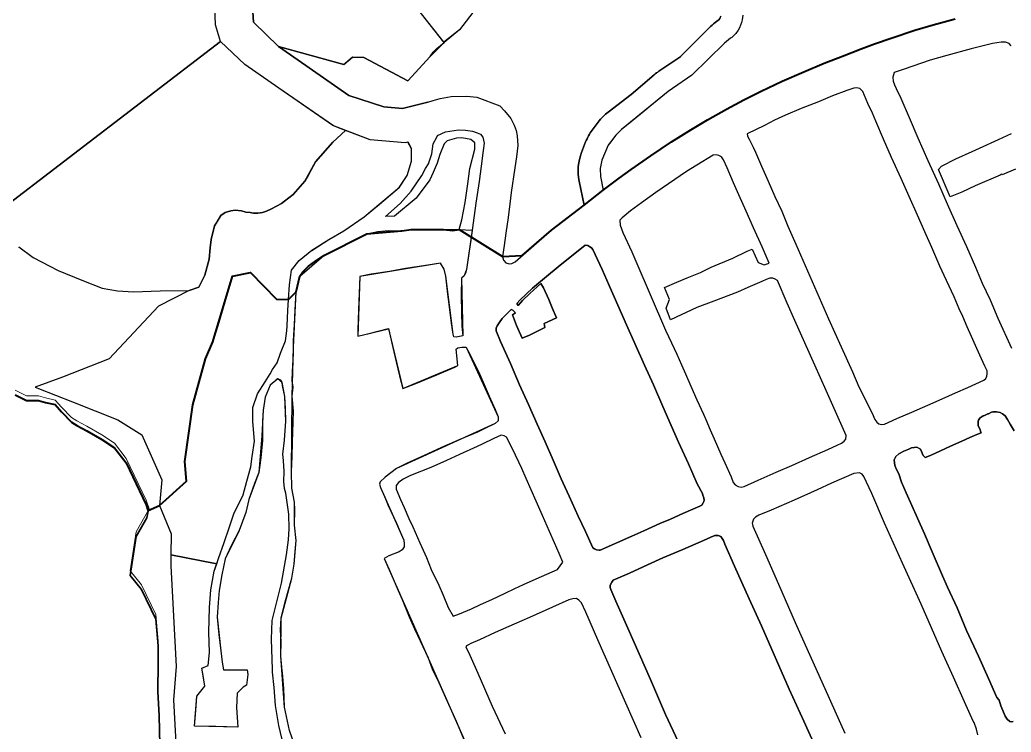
# Model space of a CAD drawing. Header units: inches. Extents: x 227962 to 457752, y 540021 to 3042353.
# Drawn here: x 228196.4 to 228605.7, y 542315.9 to 542609.9 of the extents above; entities that cross this region are included whole.
import ezdxf

# ---------------------------------------------------------------- set-up
doc = ezdxf.new("R2010")
doc.units = ezdxf.units.IN
doc.header["$MEASUREMENT"] = 0
for name, color, linetype, lineweight in [('Agriculture Precinct', 82, 'Continuous', 25), ('Green zone', 84, 'Continuous', 25), ('Institution Precinct', 150, 'Continuous', 30), ('LAP Boundary', 10, 'Continuous', 40), ('Service Precinct', 241, 'Continuous', 30), ('Surveyed_Boundary', 212, 'Continuous', 35), ('Urban Core Precinct', 11, 'Continuous', 30), ('UV-1', 210, 'Continuous', 30), ('UV-2', 31, 'Continuous', 25), ('Z_ proposed road layer', 7, 'Continuous', 30)]:
    doc.layers.add(name, color=color, linetype=linetype, lineweight=lineweight)
doc.layers.add('Precinct_Riverfront', color=7, linetype='Continuous', lineweight=9, true_color=0xf1c1f1)
doc.layers.add('Valley of Flowers', color=95, linetype='Continuous', lineweight=30, transparency=0.5)

msp = doc.modelspace()

# ---------------------------------------------------------------- linework, layer by layer
at = {"layer": 'Agriculture Precinct'}
msp.add_lwpolyline([(228291.35, 542632.8), (228292.89, 542608.95), (228303.16, 542598.89), (228330.21, 542591.5), (228333.76, 542594.42), (228338.43, 542594.35), (228356.62, 542584.76), (228365.87, 542594.79), (228367.1, 542596.56), (228368.62, 542598.07), (228371.55, 542600.48), (228360.75, 542614.22)], dxfattribs=at)
at = {"layer": 'Green zone'}
msp.add_lwpolyline([(228585.69, 542487.42), (228584.23, 542490.62), (228582.1, 542495.56), (228578.99, 542502.25), (228576.29, 542508.28), (228572.94, 542515.87), (228570.03, 542522.42), (228567.01, 542529.27), (228563.58, 542536.95), (228560.22, 542544.38), (228556.32, 542553.1), (228553.01, 542560.59), (228549.75, 542568.1), (228548.5, 542571.35), (228546.51, 542575.41), (228544.48, 542580.27), (228543.26, 542581.58), (228541.9, 542581.83), (228540.68, 542581.73), (228537.91, 542580.74), (228531.96, 542578.52), (228526.13, 542576.1), (228518.97, 542573.33), (228512.54, 542570.49), (228508.04, 542568.45), (228503.87, 542566.28), (228496.71, 542562.77), (228496.77, 542561.82), (228497.49, 542560.57), (228499.13, 542557.27), (228500.12, 542555.21), (228502.56, 542549.45), (228505.3, 542543.27), (228508.13, 542537.01), (228510.94, 542530.87), (228513.52, 542524.74), (228516.84, 542517.28), (228520.68, 542508.55), (228530.27, 542486.46), (228535.56, 542474.92), (228540.19, 542464.57), (228542.8, 542458.43), (228548.25, 542447.49), (228549.46, 542444.88), (228550.18, 542443.86), (228551.12, 542443.2), (228552.17, 542442.89), (228553.35, 542443.05), (228558.49, 542445.3), (228564.65, 542447.91), (228571.34, 542450.89), (228577.18, 542453.48), (228582.69, 542455.92), (228587.77, 542458.18), (228594.35, 542461.23), (228595.17, 542461.9), (228595.69, 542462.78), (228595.79, 542463.79), (228595.73, 542465.04), (228594.77, 542467), (228592.8, 542471.46), (228591.03, 542475.5), (228589.34, 542479.14), (228587.47, 542483.22)], close=True, dxfattribs=at)
msp.add_lwpolyline([(228606.89, 542440.22), (228605.34, 542443.06), (228604.2, 542444.91), (228603.18, 542446.42), (228602.07, 542447.26), (228601.2, 542447.82), (228599.67, 542448.07), (228598.18, 542448.08), (228597.54, 542447.93), (228596.37, 542447.33), (228596.03, 542447.22), (228594.47, 542446.51), (228594.17, 542446.47), (228592.74, 542445.48), (228592.18, 542444.64), (228592.06, 542444.22), (228592.01, 542443.43), (228592.11, 542442.3), (228592.7, 542441.07), (228593.21, 542439.65), (228593.32, 542439.5), (228591.57, 542438.76), (228588.66, 542437.52), (228585.39, 542436.04), (228580.65, 542433.9), (228574.46, 542431.07), (228572.04, 542429.94), (228570.2, 542429.22), (228569.31, 542430.14), (228568.28, 542432.7), (228566.81, 542433.49), (228564.6, 542433.27), (228563.4, 542432.75), (228561.43, 542431.81), (228559.37, 542430.8), (228558.08, 542429.65), (228557.36, 542428.27), (228557.66, 542425.92), (228558.32, 542424.27), (228559.3, 542422.49), (228560.44, 542419.12), (228562.37, 542414.63), (228567.04, 542404.24), (228569.86, 542397.77), (228573.08, 542390.39), (228577.37, 542380.4), (228579.47, 542375.81), (228583.41, 542367.27), (228587.26, 542357.9), (228592.24, 542347.2), (228596.29, 542338.06), (228599.76, 542330.21), (228600.78, 542329.13), (228601.47, 542326.82), (228602.24, 542324.9), (228603.21, 542322.56), (228604.08, 542321.22), (228605.13, 542320.32), (228605.67, 542320.2), (228606.48, 542320.26)], dxfattribs=at)
at = {"layer": 'Institution Precinct'}
for points in [[(228084.31, 542625.88), (228104.87, 542586.46), (228131.4, 542598.29), (228139.4, 542588.09), (228151.88, 542571.32), (228163.94, 542556.29), (228178.53, 542538.08), (228185.35, 542529.07), (228279.23, 542600.91), (228277.18, 542607.83), (228276.65, 542623.04)], [(228196.05, 542516.15), (228201.98, 542511.75), (228212.3, 542506.49), (228221.95, 542502.42), (228230.42, 542499.2), (228236.68, 542498.01), (228243.29, 542497.67), (228254.29, 542498), (228266.32, 542498.17), (228270.3, 542499.59), (228272.84, 542504.47), (228274.56, 542511.14), (228275.03, 542515.72), (228275.39, 542519.22), (228276.79, 542524.8), (228277.84, 542526.55), (228279.41, 542529.1), (228281.13, 542530.35), (228283.56, 542531.1), (228285.36, 542531.26), (228286.68, 542531.18), (228287.88, 542531.08), (228289.78, 542530.55), (228291.44, 542530.35), (228292.9, 542530.06), (228294.68, 542530.06), (228296.58, 542530.41), (228298.29, 542530.93), (228300.33, 542531.94), (228304.5, 542534.03), (228305.74, 542534.99), (228309.27, 542537.73), (228314.03, 542543.28), (228318.53, 542551.22), (228325.68, 542559.42), (228330.92, 542564.19), (228328.7, 542565.04), (228325.87, 542566.11), (228303.34, 542581.71), (228289.37, 542591.43), (228279.23, 542600.91), (228185.35, 542529.07)]]:
    msp.add_lwpolyline(points, dxfattribs=at)
at = {"layer": 'LAP Boundary'}
msp.add_lwpolyline([(228194.54, 542455.17), (228199.13, 542452.77), (228204.18, 542452.74), (228206.99, 542451.92), (228211.02, 542451.08), (228213.63, 542448.07), (228217.74, 542443.86), (228219.9, 542442.52), (228224.05, 542440.27), (228230.29, 542436.72), (228235.53, 542433.26), (228240.37, 542427.01), (228248.52, 542409.7), (228249.39, 542407.32), (228254.1, 542409.39), (228265.24, 542419.44), (228264.47, 542427.67), (228267.86, 542451.05), (228273.11, 542470.03), (228276.16, 542476.94), (228284.21, 542504.07), (228291.63, 542505.55), (228302.44, 542494.53), (228307.3, 542494.4), (228310.51, 542497.59), (228312.03, 542504.02), (228313.31, 542505.88), (228315.62, 542508.15), (228318.57, 542510.45), (228321.95, 542512.62), (228339.65, 542521.57), (228354.13, 542522.81), (228358.04, 542523.38), (228371.31, 542523.37), (228375.23, 542522.9), (228377.85, 542523.29), (228395.65, 542512.19), (228403.8, 542512.58), (228415.98, 542523.05), (228429.35, 542533.42), (228437.29, 542539.55), (228443.86, 542544.47), (228448.83, 542548.17), (228456.94, 542553.77), (228465.47, 542559.51), (228473.47, 542564.51), (228480.34, 542568.65), (228488.23, 542573.06), (228495.28, 542576.85), (228502.52, 542580.46), (228511.17, 542584.57), (228520.11, 542588.47), (228528.49, 542591.95), (228536, 542594.86), (228543.75, 542597.93), (228549.32, 542600.02), (228556.15, 542602.35), (228565.85, 542605.54), (228573.54, 542607.77), (228582.61, 542610.26)], dxfattribs=at)
at = {"layer": 'Precinct_Riverfront'}
for points in [[(228263.58, 542260.55), (228259.91, 542329.18), (228260.97, 542343.03), (228258.72, 542384.55), (228258.9, 542397.75), (228254.1, 542409.39), (228255.09, 542420.05), (228246.83, 542438.62), (228236.92, 542444.81), (228218.18, 542452.25), (228204.11, 542457.71), (228202.7, 542458.26), (228214.07, 542462.42), (228233.28, 542470.03), (228253.7, 542491.64), (228266.32, 542498.17), (228254.29, 542498), (228243.29, 542497.67), (228236.68, 542498.01), (228230.42, 542499.2), (228221.95, 542502.42), (228212.3, 542506.49), (228201.98, 542511.75), (228196.05, 542516.15)], [(228194.54, 542457.08), (228199.13, 542454.67), (228204.18, 542454.64), (228206.99, 542453.83), (228211.02, 542452.98), (228213.63, 542449.97), (228217.74, 542445.76), (228219.9, 542444.42), (228224.05, 542442.18), (228230.29, 542438.63), (228235.53, 542435.17), (228240.37, 542428.91), (228248.52, 542411.6), (228249.81, 542408.07), (228244.48, 542398.58), (228242.03, 542382.51), (228246.69, 542376.69), (228252.59, 542364.5), (228253.46, 542353.5), (228253.46, 542346.45), (228253.38, 542334.39), (228253.99, 542324.73), (228254.35, 542306.38)]]:
    msp.add_lwpolyline(points, dxfattribs=at)
at = {"layer": 'Service Precinct'}
msp.add_lwpolyline([(228292.66, 542444.1), (228292.6, 542449.86), (228294.51, 542455.55), (228297.74, 542460.5), (228299.77, 542463.85), (228300.69, 542465.56), (228302.65, 542468.29), (228304.06, 542472.28), (228306.08, 542477.39), (228306.66, 542481.57), (228306.72, 542483.62), (228307.05, 542489.89), (228307.3, 542494.4), (228302.44, 542494.53), (228297.14, 542499.94), (228291.64, 542505.54), (228284.21, 542504.07), (228278.54, 542484.97), (228276.16, 542476.94), (228273.11, 542470.03), (228267.86, 542451.05), (228266.5, 542441.56), (228264.47, 542427.67), (228265.24, 542419.44), (228254.1, 542409.39), (228258.9, 542397.75), (228258.78, 542389.15), (228277.71, 542385.43), (228278.42, 542387.56), (228280.8, 542394.23), (228282.83, 542400.17), (228284.95, 542406.38), (228287.82, 542412.05), (228288.61, 542413.91), (228290.11, 542419.44), (228291.77, 542425.46), (228292.4, 542429.68), (228293.35, 542436.01)], close=True, dxfattribs=at)
at = {"layer": 'Surveyed_Boundary'}
msp.add_lwpolyline([(228194.54, 542455.17), (228199.13, 542452.77), (228204.18, 542452.74), (228206.99, 542451.92), (228211.02, 542451.08), (228213.63, 542448.07), (228217.74, 542443.86), (228219.9, 542442.52), (228224.05, 542440.27), (228230.29, 542436.72), (228235.53, 542433.26), (228240.37, 542427.01), (228248.52, 542409.7), (228249.45, 542407.14), (228248.79, 542404.34), (228244.48, 542396.68), (228242.03, 542380.61), (228246.69, 542374.79), (228252.59, 542362.6), (228253.46, 542351.6), (228253.46, 542344.54), (228253.38, 542332.48), (228253.99, 542322.82), (228254.35, 542304.47)], dxfattribs=at)
at = {"layer": 'Urban Core Precinct'}
for points in [[(228605.72, 542599.16), (228604.92, 542600.06), (228603.3, 542600.66), (228601.51, 542600.63), (228597.99, 542600.08), (228594.09, 542599.17), (228589.11, 542597.92), (228579.09, 542595.19), (228572.27, 542593.21), (228561.58, 542589.54), (228557.4, 542588.08), (228556.83, 542586.25), (228557.02, 542584.5), (228557.59, 542583.08), (228558.27, 542581.55), (228560.09, 542577.6), (228563.54, 542569.52), (228567.21, 542561.12), (228571.25, 542551.78), (228575.62, 542542.19), (228579.3, 542533.89), (228583.24, 542525.04), (228587.2, 542516.37), (228591.03, 542507.79), (228593.72, 542501.2), (228597.03, 542494.35), (228600.25, 542486.79), (228605.78, 542474.32)], [(228607.42, 542548.31), (228602.02, 542545.88), (228601.78, 542546.14), (228601.15, 542545.81), (228590.81, 542541.34), (228585.31, 542538.77), (228580.54, 542536.82), (228575.67, 542548.08), (228576.95, 542549.49), (228582.89, 542552.55), (228589.61, 542555.5), (228592.57, 542556.94), (228600.44, 542560.5), (228605.88, 542562.96)], [(228309.89, 542310.28), (228307.69, 542316.57), (228305.72, 542326.2), (228304.11, 542347.25), (228304.25, 542362.91), (228308.66, 542379.48), (228309.63, 542385.26), (228310.53, 542395.05), (228309.8, 542401.27), (228309.76, 542410.86), (228308.74, 542416.58), (228308.58, 542423.54), (228308.86, 542454.54), (228309.43, 542474.76), (228310.51, 542497.59), (228312.03, 542504.02), (228321.95, 542512.62), (228339.65, 542521.57), (228358.04, 542523.38), (228377.85, 542523.29), (228383.1, 542523.06), (228380.88, 542506.83), (228379.8, 542504.22), (228378.72, 542503.29), (228379.26, 542479.53), (228376.59, 542478.94), (228375.66, 542479), (228375.28, 542480.15), (228372.34, 542504.13), (228371.67, 542506.97), (228370.15, 542509.46), (228336.8, 542503.91), (228335.94, 542479.36), (228348.58, 542482.4), (228354.54, 542457.77), (228377.3, 542467.29), (228376.52, 542473.95), (228377.19, 542474.57), (228378.95, 542474.81), (228380.63, 542474.85), (228393.92, 542446.09), (228393.87, 542444.36), (228392.71, 542443.27), (228351.86, 542424.65), (228347.19, 542421.14), (228345.19, 542419.2), (228344.93, 542418.21), (228345.3, 542416.92), (228354.96, 542395.09), (228355.09, 542393.6), (228355.06, 542392.43), (228354.29, 542391.2), (228353.01, 542390.37), (228348.77, 542388.72), (228346.78, 542387.63), (228387.66, 542295.2)], [(228591.96, 542314.87), (228591.41, 542317.21), (228590.36, 542319.96), (228589.95, 542320.38), (228586.48, 542328.38), (228581.87, 542338.57), (228577.11, 542349.23), (228568.52, 542368.74), (228560.88, 542385.63), (228553.38, 542402.09), (228548.11, 542414.46), (228544.89, 542421.47), (228544.11, 542422.39), (228543.05, 542422.94), (228540.73, 542422.64), (228531.58, 542418.7), (228525.59, 542415.95), (228516.12, 542411.71), (228506.55, 542407.49), (228501.58, 542405.5), (228500.12, 542404.61), (228499.27, 542403.85), (228498.76, 542402.1), (228498.83, 542401.54), (228499.05, 542400.91), (228504.26, 542389.18), (228509.67, 542377.01), (228516.5, 542361.17), (228521.91, 542349.15), (228528.77, 542333.96), (228537.06, 542315.52)], [(228524.58, 542310.35), (228520.07, 542320.46), (228514.05, 542333.64), (228502.63, 542359.77), (228497.54, 542370.91), (228491.44, 542384.41), (228487.43, 542393.51), (228486.91, 542394.96), (228485.8, 542396.69), (228484.77, 542397.04), (228484.22, 542397.12), (228483.32, 542397.02), (228481.71, 542396.44), (228478.61, 542394.94), (228470.2, 542391.35), (228461.93, 542387.89), (228455.5, 542384.91), (228448.13, 542381.52), (228441.4, 542378.66), (228440.8, 542377.74), (228440.2, 542376.52), (228440.17, 542375.67), (228440.38, 542374.8), (228442.48, 542369.99), (228447.47, 542358.89), (228456.81, 542337.63), (228462.97, 542323.22), (228468.22, 542312.04)], [(228452.9, 542313.52), (228446.58, 542327.83), (228435.08, 542354.03), (228430.13, 542365.4), (228428.34, 542369.29), (228427.25, 542370.43), (228426.28, 542371.03), (228424.74, 542370.96), (228423.11, 542370.45), (228416.38, 542367.53), (228406.86, 542363.23), (228400.56, 542360.47), (228392.68, 542356.99), (228386.15, 542354.05), (228382.64, 542352.47), (228381.59, 542351.92), (228380.83, 542351.59), (228380.54, 542351.16), (228380.99, 542350.22), (228381.63, 542348.94), (228385.52, 542340.27), (228391.45, 542326.58), (228396.75, 542315.21)]]:
    msp.add_lwpolyline(points, dxfattribs=at)
for points in [[(228524.6, 542467.39), (228520.5, 542476.51), (228516.41, 542485.81), (228513.15, 542492.99), (228509.16, 542502.24), (228508.32, 542502.87), (228507.33, 542503.31), (228506.04, 542503.28), (228504.52, 542502.7), (228502.69, 542501.86), (228496.94, 542499.35), (228492.66, 542497.48), (228482.88, 542493.77), (228475.97, 542491.18), (228465.02, 542486.06), (228463.23, 542490.85), (228464.61, 542494.46), (228462.51, 542499.46), (228467.69, 542501.61), (228471.96, 542503.35), (228477.45, 542505.59), (228481.84, 542507.75), (228490.8, 542511.54), (228496.67, 542514.36), (228498.77, 542515.19), (228501.26, 542509.74), (228503.75, 542508.7), (228505.84, 542509.46), (228502.9, 542516.25), (228499.35, 542523.99), (228496.35, 542530.92), (228493.27, 542537.72), (228491.08, 542542.67), (228488.42, 542548.8), (228486.96, 542552.09), (228486.16, 542553.31), (228484.97, 542553.9), (228483.88, 542554.18), (228482.62, 542554.04), (228475.87, 542549.88), (228471.63, 542547.22), (228464.25, 542542.21), (228458.96, 542538.64), (228453.02, 542534.34), (228448.55, 542531.04), (228445.12, 542528.12), (228444.13, 542527.19), (228444.21, 542525.08), (228445.4, 542522.07), (228449.02, 542514.09), (228450.74, 542510.3), (228463.02, 542481.86), (228465.43, 542476.52), (228467.71, 542471.86), (228469.59, 542467.54), (228471.25, 542463.82), (228473.46, 542458.7), (228475.97, 542453.08), (228478.65, 542447.15), (228479.59, 542444.95), (228481.47, 542440.68), (228483.07, 542437), (228485.87, 542430.66), (228487.49, 542427.03), (228490.06, 542421.33), (228490.98, 542418.92), (228491.74, 542417.96), (228492.99, 542417.29), (228494.19, 542417.05), (228495.52, 542417.27), (228501.19, 542419.87), (228508.67, 542423.16), (228515.08, 542425.98), (228522.41, 542429.28), (228529.94, 542432.61), (228533.87, 542434.36), (228535.64, 542435.14), (228536.74, 542435.95), (228537.39, 542436.77), (228537.5, 542438.27), (228529.38, 542456.86)], [(228468.38, 542435.56), (228465.36, 542442.5), (228461.91, 542450.3), (228458.01, 542459.19), (228454.37, 542467.31), (228450.29, 542476.3), (228446.92, 542483.98), (228443.24, 542492.15), (228439.74, 542500.3), (228436.8, 542506.88), (228433.03, 542515.06), (228432.38, 542515.73), (228431.71, 542516.25), (228430.87, 542516.74), (228429.87, 542516.88), (228425.54, 542513.45), (228419.55, 542508.64), (228413.06, 542503.32), (228408.07, 542499.14), (228403.02, 542494.35), (228401.57, 542492.81), (228402.2, 542491.92), (228403.95, 542494.01), (228407.01, 542496.92), (228411.49, 542501.06), (228412.6, 542499.27), (228414.75, 542494.41), (228416.25, 542491.01), (228418.04, 542486.96), (228412.92, 542484.6), (228413.22, 542482.89), (228406.85, 542479.77), (228403.85, 542478.44), (228401.48, 542483.77), (228399.85, 542488.1), (228401.04, 542488.93), (228399.93, 542490.04), (228399.25, 542490.39), (228395.57, 542486.61), (228394.28, 542484.87), (228393.42, 542483.53), (228393.02, 542482.57), (228393.07, 542481.46), (228394.85, 542477.16), (228399.03, 542468.1), (228402.68, 542459.28), (228406.47, 542451.14), (228410.03, 542443.04), (228413.26, 542435.76), (228416.56, 542428.2), (228419.96, 542420.4), (228423.27, 542413.29), (228426.91, 542405.07), (228429.9, 542398.7), (228432.99, 542392.04), (228433.72, 542391.5), (228434.43, 542391.13), (228435.55, 542390.98), (228436.03, 542391.06), (228449.11, 542396.76), (228454.04, 542398.94), (228460.65, 542401.98), (228465.11, 542403.86), (228470.13, 542406.12), (228474.2, 542407.99), (228477.19, 542409.22), (228478, 542409.6), (228478.53, 542410.52), (228478.77, 542411.04), (228478.93, 542411.7), (228478.81, 542412.55), (228478.42, 542413.76), (228478.19, 542414.36), (228476.11, 542418.37), (228472.44, 542426.64)], [(228417.16, 542394.04), (228415.1, 542398.74), (228412.13, 542405.38), (228409.62, 542411.22), (228405.39, 542420.65), (228403.6, 542424.74), (228399.82, 542432.78), (228397.39, 542437.63), (228396.38, 542438.2), (228395.1, 542438.41), (228392.06, 542437.13), (228387.28, 542434.76), (228385.24, 542433.79), (228377.97, 542430.53), (228372.53, 542427.97), (228366.1, 542425.19), (228357.75, 542421.77), (228354.68, 542420.28), (228354.13, 542419.95), (228352.73, 542418.98), (228351.83, 542417.64), (228351.78, 542416.16), (228353.59, 542411.99), (228355.06, 542408.57), (228357.04, 542404.14), (228358.67, 542400.71), (228361.61, 542393.97), (228364.35, 542387.98), (228366.27, 542382.98), (228369.37, 542376.56), (228371.24, 542372.44), (228373.23, 542367.35), (228375.28, 542363.73), (228377.96, 542364.73), (228382.84, 542366.76), (228386.56, 542368.53), (228391.25, 542370.6), (228396.84, 542373.27), (228400.72, 542375.18), (228404.34, 542376.86), (228409.59, 542379.24), (228416.2, 542382.13), (228418.4, 542383.06), (228420.62, 542386.03), (228419.1, 542389.57)]]:
    msp.add_lwpolyline(points, close=True, dxfattribs=at)
at = {"layer": 'UV-1'}
msp.add_lwpolyline([(228384.76, 542614.73), (228378, 542605.79), (228371.44, 542600.63), (228360.76, 542614.22)], dxfattribs=at)
at = {"layer": 'UV-2'}
msp.add_lwpolyline([(228304.78, 542312.88), (228303.41, 542318.62), (228301.9, 542326.88), (228301.37, 542334.28), (228300.75, 542340.61), (228300.68, 542341.76), (228300.26, 542354.27), (228300.59, 542362.03), (228300.59, 542362.03), (228304.46, 542377.39), (228306.56, 542389.15), (228307.38, 542395.28), (228307.55, 542399.85), (228307.53, 542405.87), (228306.23, 542414.51), (228305.71, 542416.48), (228305.39, 542419.32), (228305.5, 542423.51), (228305.29, 542427.99), (228304.96, 542430.61), (228305.73, 542436.35), (228306.26, 542444.18), (228305.8, 542454.41), (228304.73, 542460.19), (228302.96, 542461.65), (228299.74, 542459.1), (228297.75, 542454.21), (228296.85, 542448.82), (228296.32, 542438.24), (228295.06, 542423.09), (228290.93, 542411.88), (228289.78, 542406.49), (228286.9, 542399.09), (228281.24, 542387.39), (228279.8, 542380.89), (228278.73, 542374.35), (228278.25, 542369.37), (228277.94, 542363.31), (228279.43, 542349.4), (228279.91, 542344.77), (228280.45, 542341.6), (228290.24, 542341.65), (228290.53, 542339.65), (228290, 542335.34), (228288.57, 542334.43), (228286.2, 542332.01), (228285.91, 542326.13), (228286.35, 542318.01), (228268.59, 542318.36), (228269.5, 542330.76), (228272.85, 542334.95), (228271.58, 542342.28), (228274.15, 542343.36), (228274.76, 542348.77), (228274.49, 542357.11), (228274.74, 542367.31), (228275.31, 542374.68), (228276.67, 542382.35), (228277.71, 542385.43), (228258.78, 542389.15), (228258.72, 542384.55), (228260.97, 542343.03), (228259.91, 542329.18), (228263.58, 542260.55)], dxfattribs=at)
at = {"layer": 'Valley of Flowers'}
for points in [[(228384.76, 542614.73), (228378, 542605.79), (228371.56, 542600.49), (228365.9, 542594.83), (228365.87, 542594.79), (228356.62, 542584.76), (228338.43, 542594.35), (228335.96, 542594.39), (228333.77, 542594.42), (228330.68, 542591.89), (228330.21, 542591.5), (228303.16, 542598.89), (228311.34, 542593.2), (228332.2, 542578.68), (228346.63, 542573.91), (228354.38, 542573.24), (228364.87, 542575.88), (228367.12, 542576.59), (228369.95, 542577.39), (228374.53, 542578.25), (228380.99, 542578.38), (228385.02, 542577.91), (228394.53, 542574.38), (228396.56, 542572.36), (228399.15, 542569.09), (228400.57, 542566.43), (228401.33, 542564.17), (228401.79, 542561.96), (228401.96, 542558.04), (228401.45, 542553.31), (228400.82, 542548.82), (228399.25, 542538.61), (228398.76, 542533.99), (228397.99, 542528.35), (228397.01, 542521.77), (228396.32, 542516.69), (228395.65, 542512.19), (228396.1, 542510.71), (228397.04, 542509.53), (228398.41, 542509.17), (228399.54, 542509.31), (228400.88, 542510.04), (228411.96, 542519.69), (228415.98, 542523.05), (228422.16, 542527.9), (228429.35, 542533.42), (228427.33, 542543.36, -0.143989), (228428.34, 542555.16), (228430.02, 542559.47, -0.067195), (228432.74, 542564.38), (228435.19, 542567.67, -0.069974), (228439.3, 542571.82), (228448.79, 542579.06), (228458.26, 542587.18, -0.030032), (228460.27, 542588.7), (228468.9, 542594.47, 0.050512), (228469.37, 542594.86), (228480.97, 542606.59, -0.03989), (228483.51, 542608.77), (228484.57, 542609.55, 0.193322), (228485.76, 542611.44)], [(228494.96, 542611.82), (228494.62, 542609.87, -0.095774), (228492.98, 542605.62, -0.095774), (228489.88, 542602.28), (228487.37, 542600.26), (228473.9, 542586.99), (228464.12, 542580.35), (228448.09, 542567.2), (228444.76, 542564.67), (228442.41, 542562.29), (228439.37, 542558.13), (228436.73, 542551.9), (228435.95, 542548.56), (228436.15, 542545.15), (228437.29, 542539.55), (228443.84, 542544.5), (228448.81, 542548.2), (228456.92, 542553.8), (228465.45, 542559.54), (228473.45, 542564.54), (228480.32, 542568.68), (228488.2, 542573.09), (228495.26, 542576.87), (228502.49, 542580.49), (228511.15, 542584.6), (228520.09, 542588.5), (228528.46, 542591.98), (228535.98, 542594.89), (228543.73, 542597.96), (228549.3, 542600.05), (228556.13, 542602.38), (228565.83, 542605.57), (228573.52, 542607.8), (228582.59, 542610.29)]]:
    msp.add_lwpolyline(points, format="xyb", dxfattribs=at)
msp.add_lwpolyline([(228317.01, 542514.75), (228324.03, 542519.19), (228330.24, 542522.86), (228338.64, 542528.61), (228353.11, 542540.86), (228356.32, 542545.69), (228358.11, 542551.48), (228358.1, 542556.58), (228356.61, 542559.36), (228355.52, 542559.08), (228341, 542560.35), (228330.92, 542564.19), (228325.68, 542559.42), (228318.53, 542551.22), (228315.57, 542545.95), (228314.03, 542543.28), (228309.27, 542537.73), (228305.74, 542534.99), (228304.5, 542534.03), (228300.33, 542531.94), (228298.29, 542530.93), (228296.58, 542530.41), (228294.68, 542530.06), (228292.9, 542530.06), (228291.44, 542530.35), (228289.78, 542530.55), (228287.88, 542531.08), (228285.36, 542531.26), (228283.56, 542531.1), (228281.13, 542530.35), (228279.41, 542529.1), (228276.79, 542524.8), (228275.39, 542519.22), (228275.03, 542515.72), (228274.56, 542511.14), (228272.84, 542504.47), (228270.3, 542499.59), (228266.32, 542498.17), (228253.7, 542491.64), (228233.28, 542470.03), (228214.07, 542462.42), (228202.7, 542458.26), (228204.11, 542457.71), (228218.18, 542452.25), (228236.92, 542444.81), (228246.83, 542438.62), (228255.09, 542420.05), (228254.1, 542409.39), (228265.24, 542419.44), (228264.47, 542427.67), (228266.5, 542441.56), (228267.86, 542451.05), (228273.11, 542470.03), (228276.16, 542476.94), (228278.54, 542484.97), (228284.21, 542504.07), (228291.63, 542505.55), (228297.14, 542499.94), (228302.44, 542494.53), (228307.3, 542494.4), (228307.73, 542500.48), (228308.59, 542506.5), (228311.73, 542510.58)], close=True, dxfattribs=at)
msp.add_lwpolyline([(228317.02, 542514.73), (228324.03, 542519.19), (228330.24, 542522.86), (228338.64, 542528.61), (228353.11, 542540.86), (228356.32, 542545.69), (228358.11, 542551.48), (228358.1, 542556.58)], dxfattribs=at)
at = {"layer": 'Z_ proposed road layer'}
for points in [[(228337.02, 542701.26, -0.000001), (228341.14, 542700.09)], [(228485.76, 542611.44, -0.193322), (228484.57, 542609.55), (228483.51, 542608.77, 0.03989), (228480.97, 542606.59), (228469.37, 542594.86, -0.050512), (228468.9, 542594.47), (228460.27, 542588.7, 0.030032), (228458.26, 542587.18), (228448.79, 542579.06), (228439.3, 542571.82, 0.069974), (228435.19, 542567.67), (228432.74, 542564.38, 0.067195), (228430.02, 542559.47), (228428.34, 542555.16, 0.143989), (228427.33, 542543.36), (228429.35, 542533.42)], [(228494.62, 542609.87, -0.095774), (228492.98, 542605.62, -0.095774), (228489.88, 542602.28), (228487.37, 542600.26), (228473.9, 542586.99), (228464.12, 542580.35)], [(228442.41, 542562.29), (228439.96, 542559.01, 0.108852), (228439.37, 542558.13), (228436.73, 542551.9), (228435.95, 542548.56), (228436.15, 542545.15), (228437.29, 542539.55)]]:
    msp.add_lwpolyline(points, format="xyb", dxfattribs=at)
for points in [[(228364.87, 542575.88), (228354.38, 542573.24), (228346.63, 542573.91), (228332.2, 542578.68), (228311.34, 542593.2), (228303.16, 542598.89), (228292.89, 542608.95), (228291.35, 542632.8)], [(228304.78, 542312.88), (228303.41, 542318.62), (228301.9, 542326.88), (228301.37, 542334.28), (228300.75, 542340.61), (228300.68, 542341.76), (228300.26, 542354.27), (228300.59, 542362.03), (228304.46, 542377.39), (228306.56, 542389.15), (228307.38, 542395.28), (228307.55, 542399.85), (228307.53, 542405.87), (228306.23, 542414.51), (228305.71, 542416.48), (228305.39, 542419.32), (228305.5, 542423.51), (228305.29, 542427.99), (228304.96, 542430.61), (228305.73, 542436.35), (228306.26, 542444.18), (228306.15, 542449.36), (228305.8, 542454.41), (228304.89, 542459), (228304.73, 542460.19), (228304.26, 542460.87), (228303.71, 542461.28), (228302.96, 542461.65), (228302.21, 542461.27), (228299.74, 542459.1), (228297.75, 542454.21), (228296.85, 542448.82), (228296.56, 542444.09), (228296.54, 542436.29), (228295.96, 542429.16), (228295.06, 542423.09), (228293.25, 542418.57), (228290.93, 542411.88), (228289.78, 542406.49), (228286.9, 542399.09), (228283.73, 542392.85), (228281.24, 542387.39), (228279.8, 542380.89), (228278.73, 542374.35), (228278.25, 542369.37), (228277.94, 542363.31), (228278.63, 542356.22), (228279.43, 542349.4), (228279.91, 542344.77), (228280.45, 542341.6), (228285.18, 542341.6), (228290.24, 542341.65), (228290.53, 542339.65), (228290, 542335.34), (228288.57, 542334.43), (228286.2, 542332.01), (228285.91, 542326.13), (228286.35, 542318.01), (228277.29, 542318.21), (228268.59, 542318.36), (228269.1, 542324.89), (228269.5, 542330.76), (228272.85, 542334.95), (228271.97, 542340.06), (228271.58, 542342.28), (228274.15, 542343.36), (228274.76, 542348.77), (228274.49, 542357.11), (228274.74, 542367.31), (228275.31, 542374.68), (228276.67, 542382.35), (228278.42, 542387.56), (228280.8, 542394.23), (228282.83, 542400.17), (228284.95, 542406.38), (228287.82, 542412.05), (228288.61, 542413.91), (228290.11, 542419.44), (228291.77, 542425.46), (228292.4, 542429.68), (228293.35, 542436.01), (228292.66, 542444.1), (228292.6, 542449.86), (228294.51, 542455.55), (228297.74, 542460.5), (228299.77, 542463.85), (228300.69, 542465.56), (228302.65, 542468.29), (228304.06, 542472.28), (228306.08, 542477.39), (228306.66, 542481.57), (228306.72, 542483.62), (228307.05, 542489.89), (228307.3, 542494.4), (228307.73, 542500.48), (228308.59, 542506.5), (228311.73, 542510.58), (228317.01, 542514.75), (228324.03, 542519.19), (228330.24, 542522.86), (228338.64, 542528.61), (228344.92, 542533.77), (228352.97, 542540.65), (228356.32, 542545.69), (228358.11, 542551.48), (228358.1, 542556.58), (228356.82, 542559.22), (228356.61, 542559.36), (228355.52, 542559.08), (228341, 542560.35), (228325.62, 542566.21), (228303.34, 542581.71), (228289.37, 542591.43), (228279.23, 542600.91), (228277.18, 542607.83), (228276.65, 542623.04)], [(228437.29, 542539.55), (228443.84, 542544.5), (228448.81, 542548.2), (228456.92, 542553.8), (228465.45, 542559.54), (228473.45, 542564.54), (228480.32, 542568.68), (228488.2, 542573.09), (228495.26, 542576.87), (228502.49, 542580.49), (228511.15, 542584.6), (228520.09, 542588.5), (228528.46, 542591.98), (228535.98, 542594.89), (228543.73, 542597.96), (228549.3, 542600.05), (228556.13, 542602.38), (228565.83, 542605.57), (228573.52, 542607.8), (228582.59, 542610.29)], [(228605.72, 542599.16), (228604.92, 542600.06), (228603.3, 542600.66), (228601.51, 542600.63), (228597.99, 542600.08), (228594.09, 542599.17), (228589.11, 542597.92), (228579.09, 542595.19), (228572.27, 542593.21), (228561.58, 542589.54), (228557.4, 542588.08), (228556.83, 542586.25), (228557.02, 542584.5), (228557.59, 542583.08), (228558.27, 542581.55), (228560.09, 542577.6), (228563.54, 542569.52), (228567.21, 542561.12), (228571.25, 542551.78), (228575.62, 542542.19), (228579.3, 542533.89), (228583.24, 542525.04), (228587.2, 542516.37), (228591.03, 542507.79), (228593.72, 542501.2), (228597.03, 542494.35), (228600.25, 542486.79), (228605.78, 542474.32)], [(228364.87, 542575.88), (228367.12, 542576.59), (228369.95, 542577.39), (228374.53, 542578.25), (228380.99, 542578.38), (228385.02, 542577.91), (228394.53, 542574.38), (228396.56, 542572.36), (228399.15, 542569.09), (228400.57, 542566.43), (228401.33, 542564.17), (228401.79, 542561.96), (228401.96, 542558.04), (228401.45, 542553.31), (228400.82, 542548.82), (228399.25, 542538.61), (228398.76, 542533.99), (228397.99, 542528.35), (228397.01, 542521.77), (228396.32, 542516.69), (228395.65, 542512.19), (228396.1, 542510.71), (228397.04, 542509.53), (228398.41, 542509.17), (228399.54, 542509.31), (228400.88, 542510.04), (228411.96, 542519.69), (228415.98, 542523.05), (228422.16, 542527.9), (228429.35, 542533.42)], [(228464.12, 542580.35), (228444.76, 542564.67), (228442.41, 542562.29)], [(228309.89, 542310.28), (228307.69, 542316.57), (228305.72, 542326.2), (228305.37, 542333.83), (228304.8, 542340.53), (228304.74, 542341.23), (228304.11, 542347.25), (228304.26, 542353.36), (228304.04, 542358.2), (228304.25, 542362.91), (228306, 542369.65), (228308.66, 542379.48), (228309.63, 542385.26), (228310.08, 542390.5), (228310.53, 542395.05), (228309.8, 542401.27), (228309.98, 542407.59), (228309.76, 542410.86), (228308.74, 542416.58), (228308.58, 542423.54), (228308.86, 542429.69), (228309.01, 542435.56), (228309.29, 542443.98), (228309.43, 542448.43), (228308.86, 542454.54), (228309.32, 542458.31), (228308.89, 542460.91), (228308.98, 542464.7), (228309.42, 542472), (228309.43, 542477.51), (228309.84, 542484.14), (228310.13, 542490.25), (228310.51, 542497.59), (228311.31, 542501.47), (228312.03, 542504.02), (228313.31, 542505.88), (228315.62, 542508.15), (228318.57, 542510.45), (228321.95, 542512.62), (228327.99, 542515.47), (228333.2, 542518.08), (228339.65, 542521.57), (228344.19, 542522.53), (228348.81, 542522.89), (228354.13, 542522.81), (228358.04, 542523.38), (228362.35, 542523.37), (228366.96, 542523.44), (228371.31, 542523.37), (228375.23, 542522.9), (228377.85, 542523.29), (228378.86, 542527.37), (228380.25, 542534.53), (228381.32, 542542.14), (228382.15, 542548.52), (228384.29, 542556.47), (228384.29, 542559.16), (228382.58, 542560.55), (228378.83, 542561.11), (228376.73, 542561.02), (228372.88, 542559.92), (228371.63, 542558.75), (228369.83, 542554.25), (228368.72, 542550.66), (228367.03, 542546.83), (228365.68, 542543.9), (228360.1, 542536.22), (228351.1, 542528.9), (228347.36, 542528.78), (228353.46, 542534.08), (228358.02, 542539.13), (228362.44, 542545.57), (228363.9, 542548.55), (228365.07, 542550.38), (228366.48, 542554.56), (228367.12, 542558.72), (228368.51, 542561.5), (228368.81, 542562.12), (228372.21, 542563.6), (228373.95, 542563.97), (228377.57, 542564.46), (228380.46, 542564.3), (228383.29, 542563.97), (228385.29, 542563.23), (228386.55, 542562.67), (228387.51, 542561.46), (228387.89, 542560.19), (228388.06, 542559.02), (228387.77, 542555.97), (228386.81, 542549.48), (228386.02, 542543.18), (228384.71, 542534.19), (228383.51, 542526.16), (228382.69, 542519.96), (228381.75, 542513.42), (228380.88, 542506.83), (228380.42, 542505.38), (228379.8, 542504.22), (228378.72, 542503.29), (228378.63, 542496.14), (228378.75, 542488.91), (228378.92, 542483.51), (228379.26, 542479.53), (228376.59, 542478.94), (228375.66, 542479), (228375.28, 542480.15), (228374.63, 542484.7), (228373.82, 542491.49), (228373.18, 542496.62), (228372.34, 542504.13), (228371.67, 542506.97), (228370.15, 542509.46), (228363.09, 542508.31), (228355.63, 542507.22), (228349.06, 542506.07), (228341.53, 542504.86), (228336.8, 542503.91), (228336.21, 542490.13), (228335.98, 542481.82), (228335.94, 542479.36), (228340.61, 542480.48), (228348.56, 542482.47), (228350.36, 542474.7), (228351.77, 542468.78), (228353.15, 542462.96), (228354.54, 542457.77), (228359.9, 542459.85), (228368.57, 542463.42), (228375.94, 542466.48), (228377.3, 542467.29), (228376.52, 542473.95), (228377.19, 542474.57), (228378.95, 542474.81), (228380.63, 542474.85), (228381.34, 542473.37), (228383.51, 542469.2), (228385.79, 542464.68), (228388.15, 542459.41), (228390.19, 542454.58), (228392.66, 542449.06), (228393.92, 542446.09), (228393.87, 542444.36), (228392.71, 542443.27), (228388.41, 542441.17), (228385.34, 542439.73), (228378.13, 542436.73), (228370.5, 542433.37), (228364.8, 542430.76), (228356.07, 542426.76), (228351.86, 542424.65), (228347.19, 542421.14), (228345.19, 542419.2), (228344.93, 542418.21), (228345.3, 542416.92), (228347.15, 542412.91), (228348.5, 542409.51), (228351.87, 542402.2), (228353.05, 542399.53), (228354.96, 542395.09), (228355.09, 542393.6), (228355.06, 542392.43), (228354.29, 542391.2), (228353.01, 542390.37), (228348.77, 542388.72), (228346.78, 542387.63), (228348.86, 542383.03), (228352.57, 542374.4), (228354.2, 542370.7), (228357.16, 542363.5), (228359.29, 542358.53), (228361.72, 542353.54), (228364.94, 542346.56), (228366.6, 542342.04), (228369.44, 542336.45), (228372.12, 542330.27), (228376.53, 542320.44), (228380.61, 542310.89)], [(228347.36, 542528.78), (228353.46, 542534.08), (228358.02, 542539.13), (228362.44, 542545.57), (228363.9, 542548.55), (228365.07, 542550.38), (228366.48, 542554.56), (228367.12, 542558.72), (228368.51, 542561.5), (228368.81, 542562.12), (228372.21, 542563.6), (228373.95, 542563.97), (228377.57, 542564.46), (228380.46, 542564.3), (228383.29, 542563.97), (228385.29, 542563.23), (228386.55, 542562.67), (228387.51, 542561.46), (228387.89, 542560.19), (228388.06, 542559.02), (228387.77, 542555.97), (228386.81, 542549.48), (228386.02, 542543.18), (228384.71, 542534.19), (228383.51, 542526.16), (228382.69, 542519.96), (228381.75, 542513.42), (228380.88, 542506.83), (228380.42, 542505.38), (228379.8, 542504.22), (228378.72, 542503.29), (228378.63, 542496.14), (228378.75, 542488.91), (228378.92, 542483.51), (228379.26, 542479.53), (228376.59, 542478.94), (228375.66, 542479), (228375.28, 542480.15), (228374.63, 542484.7), (228373.82, 542491.49), (228373.18, 542496.62), (228372.34, 542504.13), (228371.67, 542506.97), (228370.15, 542509.46), (228363.09, 542508.31), (228355.63, 542507.22), (228349.06, 542506.07), (228341.53, 542504.86), (228336.8, 542503.91), (228336.21, 542490.13), (228335.98, 542481.82), (228335.94, 542479.36), (228340.61, 542480.48), (228348.56, 542482.47), (228350.36, 542474.7), (228351.77, 542468.78), (228353.15, 542462.96), (228354.54, 542457.77), (228359.9, 542459.85), (228368.57, 542463.42), (228375.94, 542466.48), (228377.3, 542467.29), (228376.52, 542473.95), (228377.19, 542474.57), (228378.95, 542474.81), (228380.63, 542474.85), (228381.34, 542473.37), (228383.51, 542469.2), (228385.79, 542464.68), (228388.15, 542459.41), (228390.19, 542454.58), (228392.66, 542449.06), (228393.92, 542446.09), (228393.87, 542444.36), (228392.71, 542443.27), (228388.41, 542441.17), (228385.34, 542439.73), (228378.13, 542436.73), (228370.5, 542433.37), (228364.8, 542430.76), (228356.07, 542426.76), (228351.86, 542424.65), (228347.19, 542421.14), (228345.19, 542419.2), (228344.93, 542418.21), (228345.3, 542416.92), (228347.15, 542412.91), (228348.5, 542409.51), (228351.87, 542402.2), (228353.05, 542399.53), (228354.96, 542395.09), (228355.09, 542393.6), (228355.06, 542392.43), (228354.29, 542391.2), (228353.01, 542390.37), (228348.77, 542388.72), (228346.78, 542387.63), (228348.86, 542383.03), (228352.57, 542374.4), (228354.2, 542370.7), (228357.16, 542363.5), (228359.29, 542358.53), (228361.72, 542353.54), (228364.94, 542346.56), (228366.6, 542342.04), (228369.44, 542336.45), (228372.12, 542330.27), (228376.53, 542320.44), (228380.61, 542310.89)], [(228607.42, 542548.31), (228602.02, 542545.88), (228601.78, 542546.14), (228601.15, 542545.81), (228590.81, 542541.34), (228585.31, 542538.77), (228580.54, 542536.82), (228575.67, 542548.08), (228576.95, 542549.49), (228582.89, 542552.55), (228589.61, 542555.5), (228592.57, 542556.94), (228600.44, 542560.5), (228605.88, 542562.96)], [(228309.89, 542310.28), (228307.69, 542316.57), (228305.72, 542326.2), (228305.37, 542333.83), (228304.8, 542340.53), (228304.74, 542341.23), (228304.11, 542347.25), (228304.26, 542353.36), (228304.04, 542358.2), (228304.25, 542362.91), (228306, 542369.65), (228308.66, 542379.48), (228309.63, 542385.26), (228310.08, 542390.5), (228310.53, 542395.05), (228309.8, 542401.27), (228309.98, 542407.59), (228309.76, 542410.86), (228308.74, 542416.58), (228308.58, 542423.54), (228308.86, 542429.69), (228309.01, 542435.56), (228309.29, 542443.98), (228309.43, 542448.43), (228308.86, 542454.54), (228309.32, 542458.31), (228308.89, 542460.91), (228308.98, 542464.7), (228309.42, 542472), (228309.43, 542477.51), (228309.84, 542484.14), (228310.13, 542490.25), (228310.51, 542497.59), (228311.31, 542501.47), (228312.03, 542504.02), (228313.31, 542505.88), (228315.62, 542508.15), (228318.57, 542510.45), (228321.95, 542512.62), (228327.99, 542515.47), (228333.2, 542518.08), (228339.65, 542521.57), (228344.19, 542522.53), (228348.81, 542522.89), (228354.13, 542522.81), (228358.04, 542523.38), (228362.35, 542523.37), (228366.96, 542523.44), (228371.31, 542523.37), (228375.23, 542522.9), (228377.85, 542523.29), (228378.86, 542527.37), (228380.25, 542534.53), (228381.32, 542542.14), (228382.15, 542548.52), (228384.29, 542556.47), (228384.29, 542559.16), (228382.58, 542560.55), (228378.83, 542561.11), (228376.73, 542561.02), (228372.88, 542559.92), (228371.63, 542558.75), (228369.83, 542554.25), (228368.72, 542550.66), (228367.03, 542546.83), (228365.68, 542543.9), (228360.1, 542536.22), (228351.1, 542528.9)], [(228606.48, 542320.26), (228605.67, 542320.2), (228605.13, 542320.32), (228604.08, 542321.22), (228603.21, 542322.56), (228602.24, 542324.9), (228601.47, 542326.82), (228600.78, 542329.13), (228599.76, 542330.21), (228596.29, 542338.06), (228592.24, 542347.2), (228587.26, 542357.9), (228583.41, 542367.27), (228579.47, 542375.81), (228577.37, 542380.4), (228573.08, 542390.39), (228569.86, 542397.77), (228567.04, 542404.24), (228562.37, 542414.63), (228560.44, 542419.12), (228559.3, 542422.49), (228558.32, 542424.27), (228557.66, 542425.92), (228557.36, 542428.27), (228558.08, 542429.65), (228559.37, 542430.8), (228561.43, 542431.81), (228563.4, 542432.75), (228564.6, 542433.27), (228566.81, 542433.49), (228568.28, 542432.7), (228569.31, 542430.14), (228570.2, 542429.22), (228572.04, 542429.94), (228574.46, 542431.07), (228580.65, 542433.9), (228585.39, 542436.04), (228588.66, 542437.52), (228591.57, 542438.76), (228593.32, 542439.5), (228593.21, 542439.65), (228592.7, 542441.07), (228592.11, 542442.3), (228592.01, 542443.43), (228592.06, 542444.22), (228592.18, 542444.64), (228592.76, 542445.51), (228592.92, 542445.61), (228594.17, 542446.47), (228594.47, 542446.51), (228596.03, 542447.22), (228596.37, 542447.33), (228597.54, 542447.93), (228598.18, 542448.08), (228599.67, 542448.07), (228601.2, 542447.82), (228602.07, 542447.26), (228603.18, 542446.42), (228604.2, 542444.91), (228605.34, 542443.06), (228606.89, 542440.22)], [(228591.96, 542314.87), (228591.41, 542317.21), (228590.36, 542319.96), (228589.95, 542320.38), (228586.48, 542328.38), (228581.87, 542338.57), (228577.11, 542349.23), (228568.52, 542368.74), (228560.88, 542385.63), (228553.38, 542402.09), (228548.11, 542414.46), (228544.89, 542421.47), (228544.11, 542422.39), (228543.05, 542422.94), (228540.73, 542422.64), (228531.58, 542418.7), (228525.59, 542415.95), (228516.12, 542411.71), (228506.55, 542407.49), (228501.58, 542405.5), (228500.12, 542404.61), (228499.27, 542403.85), (228498.76, 542402.1), (228498.83, 542401.54), (228499.05, 542400.91), (228504.26, 542389.18), (228509.67, 542377.01), (228516.5, 542361.17), (228521.91, 542349.15), (228528.77, 542333.96), (228537.06, 542315.52)], [(228468.22, 542312.04), (228462.97, 542323.22), (228456.81, 542337.63), (228447.47, 542358.89), (228442.48, 542369.99), (228440.38, 542374.8), (228440.17, 542375.67), (228440.2, 542376.52), (228440.8, 542377.74), (228441.4, 542378.66), (228448.13, 542381.52), (228455.5, 542384.91), (228461.93, 542387.89), (228470.2, 542391.35), (228478.61, 542394.94), (228481.71, 542396.44), (228483.32, 542397.02), (228484.22, 542397.12), (228484.77, 542397.04), (228485.8, 542396.69), (228486.91, 542394.96), (228487.43, 542393.51), (228491.44, 542384.41), (228497.54, 542370.91), (228502.63, 542359.77), (228514.05, 542333.64), (228520.07, 542320.46), (228524.58, 542310.35)], [(228452.9, 542313.52), (228446.58, 542327.83), (228435.08, 542354.03), (228430.13, 542365.4), (228428.34, 542369.29), (228427.25, 542370.43), (228426.28, 542371.03), (228424.74, 542370.96), (228423.11, 542370.45), (228416.38, 542367.53), (228406.86, 542363.23), (228400.56, 542360.47), (228392.68, 542356.99), (228386.15, 542354.05), (228382.64, 542352.47), (228381.59, 542351.92), (228380.83, 542351.59), (228380.54, 542351.16), (228380.99, 542350.22), (228381.63, 542348.94), (228385.52, 542340.27), (228391.45, 542326.58), (228396.75, 542315.21)]]:
    msp.add_lwpolyline(points, dxfattribs=at)
for points in [[(228530.27, 542486.46), (228535.56, 542474.92), (228540.19, 542464.57), (228542.8, 542458.43), (228548.25, 542447.49), (228549.46, 542444.88), (228550.18, 542443.86), (228551.12, 542443.2), (228552.17, 542442.89), (228553.35, 542443.05), (228558.49, 542445.3), (228564.65, 542447.91), (228571.34, 542450.89), (228577.18, 542453.48), (228582.69, 542455.92), (228587.77, 542458.18), (228594.35, 542461.23), (228595.17, 542461.9), (228595.69, 542462.78), (228595.79, 542463.79), (228595.73, 542465.04), (228594.77, 542467), (228592.8, 542471.46), (228591.03, 542475.5), (228589.34, 542479.14), (228587.47, 542483.22), (228585.69, 542487.42), (228584.23, 542490.62), (228582.1, 542495.56), (228578.99, 542502.25), (228576.29, 542508.28), (228572.94, 542515.87), (228570.03, 542522.42), (228567.01, 542529.27), (228563.58, 542536.95), (228560.22, 542544.38), (228556.32, 542553.1), (228553.01, 542560.59), (228549.75, 542568.1), (228548.5, 542571.35), (228546.51, 542575.41), (228544.48, 542580.27), (228543.26, 542581.58), (228541.9, 542581.83), (228540.68, 542581.73), (228537.91, 542580.74), (228531.96, 542578.52), (228526.13, 542576.1), (228518.97, 542573.33), (228512.54, 542570.49), (228508.04, 542568.45), (228503.87, 542566.28), (228496.71, 542562.77), (228496.77, 542561.82), (228497.49, 542560.57), (228499.13, 542557.27), (228500.12, 542555.21), (228502.56, 542549.45), (228505.3, 542543.27), (228508.13, 542537.01), (228510.94, 542530.87), (228513.52, 542524.74), (228516.84, 542517.28), (228520.68, 542508.55)], [(228444.21, 542525.08), (228445.4, 542522.07), (228449.02, 542514.09), (228450.74, 542510.3), (228463.02, 542481.86), (228465.43, 542476.52), (228467.71, 542471.86), (228469.59, 542467.54), (228471.25, 542463.82), (228473.46, 542458.7), (228475.97, 542453.08), (228478.65, 542447.15), (228479.59, 542444.95), (228481.47, 542440.68), (228483.07, 542437), (228485.87, 542430.66), (228487.49, 542427.03), (228490.06, 542421.33), (228490.98, 542418.92), (228491.74, 542417.96), (228492.99, 542417.29), (228494.19, 542417.05), (228495.52, 542417.27), (228501.19, 542419.87), (228508.67, 542423.16), (228515.08, 542425.98), (228522.41, 542429.28), (228529.94, 542432.61), (228533.87, 542434.36), (228535.64, 542435.14), (228536.74, 542435.95), (228537.39, 542436.77), (228537.5, 542438.27), (228529.38, 542456.86), (228524.6, 542467.39), (228520.5, 542476.51), (228516.41, 542485.81), (228513.15, 542492.99), (228509.16, 542502.24), (228508.32, 542502.87), (228507.33, 542503.31), (228506.04, 542503.28), (228504.52, 542502.7), (228502.69, 542501.86), (228496.94, 542499.35), (228492.66, 542497.48), (228482.88, 542493.77), (228475.97, 542491.18), (228465.02, 542486.06), (228463.23, 542490.85), (228464.61, 542494.46), (228462.51, 542499.46), (228467.69, 542501.61), (228471.96, 542503.35), (228477.45, 542505.59), (228481.84, 542507.75), (228490.8, 542511.54), (228496.67, 542514.36), (228498.77, 542515.19), (228501.26, 542509.74), (228503.75, 542508.7), (228505.84, 542509.46), (228502.9, 542516.25), (228499.35, 542523.99), (228496.35, 542530.92), (228493.27, 542537.72), (228491.08, 542542.67), (228488.42, 542548.8), (228486.96, 542552.09), (228486.16, 542553.31), (228484.97, 542553.9), (228483.88, 542554.18), (228482.62, 542554.04), (228475.87, 542549.88), (228471.63, 542547.22), (228464.25, 542542.21), (228458.96, 542538.64), (228453.02, 542534.34), (228448.55, 542531.04), (228445.12, 542528.12), (228444.13, 542527.19)], [(228414.75, 542494.41), (228412.6, 542499.27), (228411.49, 542501.06), (228407.01, 542496.92), (228403.95, 542494.01), (228402.2, 542491.92), (228401.57, 542492.81), (228403.02, 542494.35), (228408.07, 542499.14), (228413.06, 542503.32), (228419.55, 542508.64), (228425.54, 542513.45), (228429.87, 542516.88), (228430.87, 542516.74), (228431.71, 542516.25), (228432.38, 542515.73), (228433.03, 542515.06), (228436.8, 542506.88), (228439.74, 542500.3), (228443.24, 542492.15), (228446.92, 542483.98), (228450.29, 542476.3), (228454.37, 542467.31), (228458.01, 542459.19), (228461.91, 542450.3), (228465.36, 542442.5), (228468.38, 542435.56), (228472.44, 542426.64), (228476.11, 542418.37), (228478.19, 542414.36), (228478.42, 542413.76), (228478.81, 542412.55), (228478.93, 542411.7), (228478.77, 542411.04), (228478.53, 542410.52), (228478, 542409.6), (228477.19, 542409.22), (228474.2, 542407.99), (228470.13, 542406.12), (228465.11, 542403.86), (228460.65, 542401.98), (228454.04, 542398.94), (228449.11, 542396.76), (228436.03, 542391.06), (228435.55, 542390.98), (228434.43, 542391.13), (228433.72, 542391.5), (228432.99, 542392.04), (228429.9, 542398.7), (228426.91, 542405.07), (228423.27, 542413.29), (228419.96, 542420.4), (228416.56, 542428.2), (228413.26, 542435.76), (228410.03, 542443.04), (228406.47, 542451.14), (228402.68, 542459.28), (228399.03, 542468.1), (228394.85, 542477.16), (228393.07, 542481.46), (228393.02, 542482.57), (228393.42, 542483.53), (228394.28, 542484.87), (228395.57, 542486.61), (228399.25, 542490.39), (228399.93, 542490.04), (228401.04, 542488.93), (228399.85, 542488.1), (228401.48, 542483.77), (228403.85, 542478.44), (228406.85, 542479.77), (228413.22, 542482.89), (228412.92, 542484.6), (228418.04, 542486.96), (228416.25, 542491.01)], [(228420.62, 542386.03), (228419.1, 542389.57), (228417.16, 542394.04), (228415.1, 542398.74), (228412.13, 542405.38), (228409.62, 542411.22), (228405.39, 542420.65), (228403.6, 542424.74), (228399.82, 542432.78), (228397.39, 542437.63), (228396.38, 542438.2), (228395.1, 542438.41), (228392.06, 542437.13), (228387.28, 542434.76), (228385.24, 542433.79), (228377.97, 542430.53), (228372.53, 542427.97), (228366.1, 542425.19), (228357.75, 542421.77), (228354.68, 542420.28), (228354.13, 542419.95), (228352.73, 542418.98), (228351.83, 542417.64), (228351.78, 542416.16), (228353.59, 542411.99), (228355.06, 542408.57), (228357.04, 542404.14), (228358.67, 542400.71), (228361.61, 542393.97), (228364.35, 542387.98), (228366.27, 542382.98), (228369.37, 542376.56), (228371.24, 542372.44), (228373.23, 542367.35), (228375.28, 542363.73), (228377.96, 542364.73), (228382.84, 542366.76), (228386.56, 542368.53), (228391.25, 542370.6), (228396.84, 542373.27), (228400.72, 542375.18), (228404.34, 542376.86), (228409.59, 542379.24), (228416.2, 542382.13), (228418.4, 542383.06)]]:
    msp.add_lwpolyline(points, close=True, dxfattribs=at)

doc.saveas('drawing.dxf')
